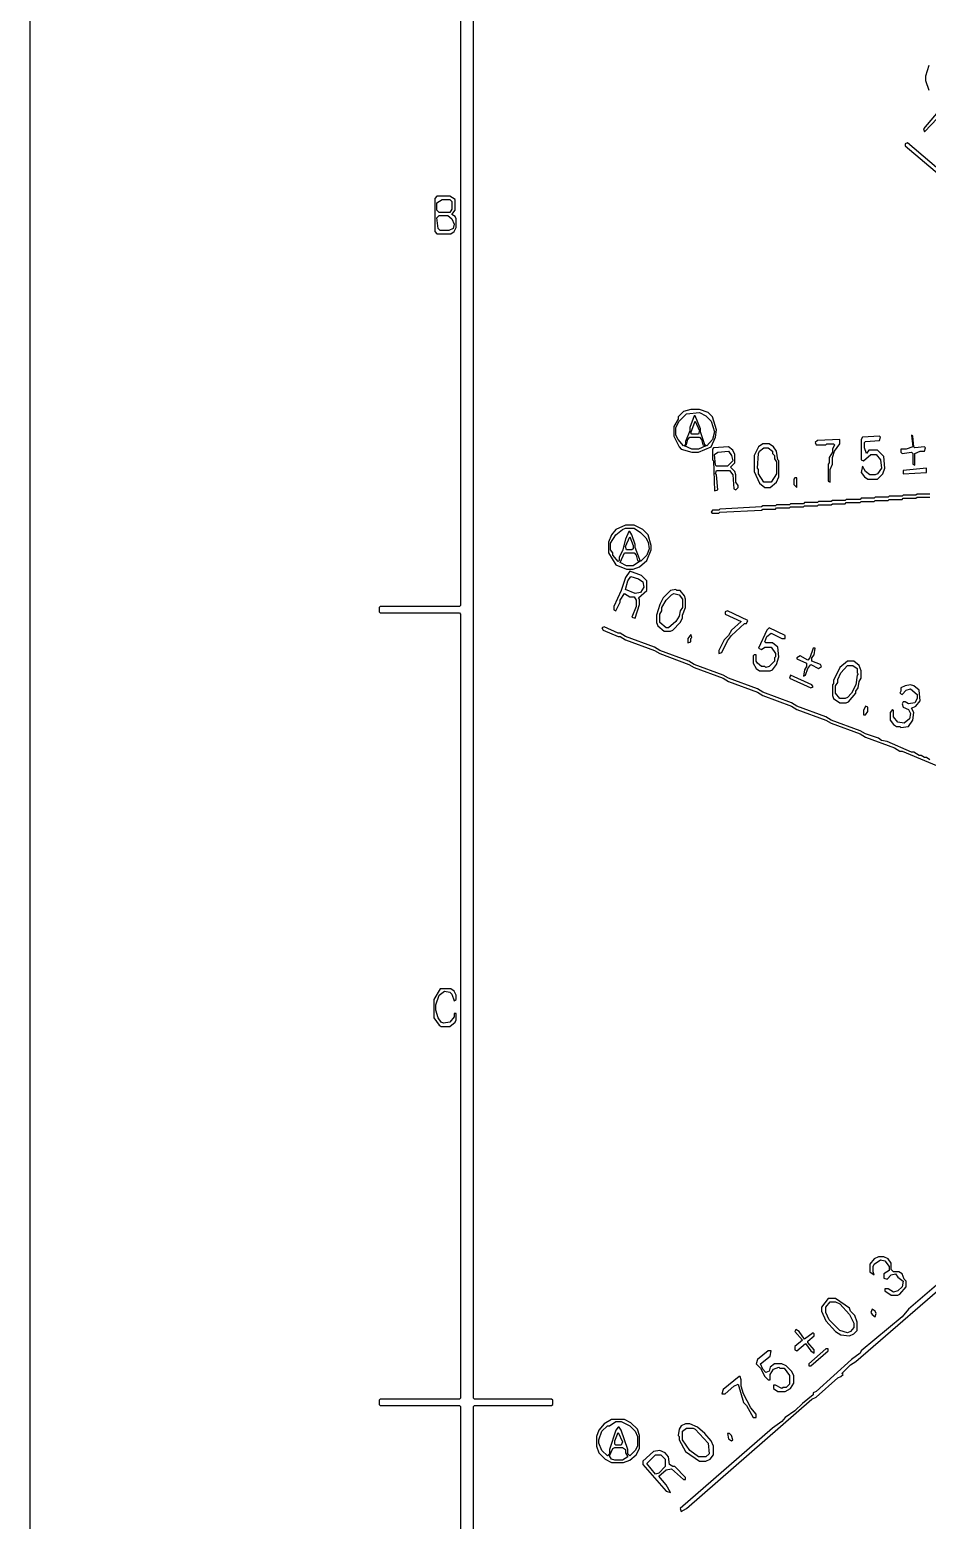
# Model space of a CAD drawing. Header units: millimetres. Extents: x 0 to 421, y 0 to 297.
# Drawn here: x 0 to 53.2, y 141.7 to 230 of the extents above; entities that cross this region are included whole.
import ezdxf

# ---------------------------------------------------------------- set-up
doc = ezdxf.new("R2010")
doc.units = ezdxf.units.MM
doc.layers.add('PAGE', color=8, linetype='Continuous')
doc.layers.add('PDF_TRACE', color=7, linetype='Continuous')

msp = doc.modelspace()

# ---------------------------------------------------------------- linework, layer by layer
at = {"layer": 'PAGE'}
msp.add_lwpolyline([(0, 0), (420.624, 0), (420.624, 296.672), (0, 296.672)], close=True, dxfattribs=at)
at = {"layer": 'PDF_TRACE'}
for points in [[(26.289, 8.001), (26.289, 148.4), (26.352, 148.463), (30.924, 148.463), (30.988, 148.527), (30.988, 148.781), (30.924, 148.844), (26.352, 148.844), (26.289, 148.908), (26.289, 289.179), (26.352, 289.243), (219.202, 289.243), (219.265, 289.179), (219.265, 284.544), (219.329, 284.48), (219.583, 284.48), (219.646, 284.544), (219.646, 289.179), (219.71, 289.243), (307.848, 289.243)], [(25.527, 242.443), (25.527, 195.898), (25.463, 195.834), (20.764, 195.834), (20.701, 195.771), (20.701, 195.517), (20.764, 195.453), (25.463, 195.453), (25.527, 195.39), (25.527, 148.908), (25.463, 148.844), (20.764, 148.844), (20.701, 148.781), (20.701, 148.527), (20.764, 148.463), (25.463, 148.463), (25.527, 148.4), (25.527, 101.854)], [(53.276, 227.902), (53.086, 227.267), (53.086, 227.013), (53.276, 226.441)], [(54.356, 225.806), (52.959, 224.155), (53.022, 223.965), (53.784, 224.79)], [(61.023, 215.646), (52.006, 223.33), (51.879, 223.266), (51.879, 223.139), (57.975, 217.996)], [(53.34, 202.502), (52.578, 202.502), (52.514, 202.438), (51.752, 202.438), (51.689, 202.375), (50.927, 202.375), (50.863, 202.311), (50.101, 202.311), (50.038, 202.248), (49.276, 202.248), (49.212, 202.184), (48.387, 202.184), (48.323, 202.121), (47.561, 202.121), (47.498, 202.057), (46.736, 202.057), (46.672, 201.994), (45.91, 201.994), (45.847, 201.93), (45.085, 201.93), (45.021, 201.867), (44.259, 201.867), (44.196, 201.803), (43.434, 201.803), (43.37, 201.74), (40.894, 201.613), (40.83, 201.549), (40.449, 201.549), (40.386, 201.422), (40.449, 201.359), (40.83, 201.359), (40.894, 201.422), (43.37, 201.549), (43.434, 201.613), (44.196, 201.613), (44.259, 201.676), (45.021, 201.676), (45.085, 201.74), (45.847, 201.74), (45.91, 201.803), (46.672, 201.803), (46.736, 201.867), (47.498, 201.867), (47.561, 201.93), (48.323, 201.93), (48.387, 201.994), (49.212, 201.994), (49.276, 202.057), (50.038, 202.057), (50.101, 202.121), (50.863, 202.121), (50.927, 202.184), (51.689, 202.184), (51.752, 202.248), (52.514, 202.248), (52.578, 202.311), (53.34, 202.311)], [(53.34, 186.754), (53.149, 186.881), (53.022, 186.881), (52.832, 187.008), (52.705, 187.008), (52.387, 187.198), (52.26, 187.198), (50.8, 187.833), (50.482, 187.897), (50.292, 188.024), (49.53, 188.278), (49.212, 188.468), (47.498, 189.103), (47.18, 189.294), (45.466, 189.929), (45.148, 190.119), (43.434, 190.754), (43.116, 190.945), (41.402, 191.58), (41.084, 191.77), (39.37, 192.405), (39.052, 192.596), (37.338, 193.231), (37.02, 193.421), (35.306, 194.056), (34.988, 194.247), (34.861, 194.247), (34.036, 194.628), (33.909, 194.564), (33.972, 194.437), (34.861, 194.056), (34.988, 194.056), (35.306, 193.866), (37.02, 193.231), (37.338, 193.04), (39.052, 192.405), (39.37, 192.215), (41.084, 191.58), (41.402, 191.389), (43.116, 190.754), (43.434, 190.564), (45.148, 189.929), (45.466, 189.738), (47.18, 189.103), (47.498, 188.913), (49.212, 188.278), (49.53, 188.087), (51.244, 187.452), (51.562, 187.262), (51.689, 187.262), (55.054, 185.865)], [(55.118, 156.782), (52.07, 154.178), (51.689, 153.734), (49.276, 151.702), (49.212, 151.575), (48.704, 151.194), (46.609, 149.289), (46.418, 149.225), (46.418, 149.098), (45.783, 148.59), (45.339, 148.146), (44.767, 147.765), (44.577, 147.511), (44.005, 147.13), (38.544, 142.367), (38.608, 142.177), (38.925, 142.367), (46.355, 148.844), (46.609, 148.971), (47.879, 150.114), (48.069, 150.178), (48.196, 150.305), (48.133, 150.368), (48.641, 150.876), (48.958, 151.067), (55.245, 156.528)]]:
    msp.add_lwpolyline(points, dxfattribs=at)
for points in [[(24.13, 220.155), (24.003, 220.028), (24.003, 218.059), (24.13, 217.932), (24.955, 217.932), (25.146, 218.059), (25.273, 218.313), (25.273, 218.821), (25.209, 218.948), (25.019, 219.075), (25.209, 219.329), (25.209, 219.964), (24.892, 220.155)], [(24.13, 219.774), (24.447, 219.964), (24.892, 219.964), (25.019, 219.837), (25.019, 219.393), (24.892, 219.202), (24.257, 219.202), (24.13, 219.329)], [(24.13, 218.885), (24.257, 219.012), (24.765, 219.012), (25.019, 218.821), (25.146, 218.504), (25.082, 218.25), (24.828, 218.123), (24.32, 218.123), (24.193, 218.25)], [(39.179, 207.518), (38.735, 207.391), (38.417, 207.074), (38.417, 206.947), (38.163, 206.502), (38.163, 205.931), (38.481, 205.296), (38.608, 205.169), (39.243, 204.978), (39.624, 204.978), (40.386, 205.296), (40.64, 205.867), (40.703, 206.312), (40.449, 207.074), (40.195, 207.328), (39.687, 207.518)], [(38.925, 207.264), (39.687, 207.328), (40.068, 207.137), (40.386, 206.82), (40.576, 206.185), (40.449, 205.74), (40.132, 205.359), (40.005, 205.423), (39.751, 206.185), (39.751, 206.375), (39.433, 207.137), (39.37, 207.137), (39.116, 206.439), (39.116, 206.248), (38.862, 205.613), (38.862, 205.423), (38.735, 205.359), (38.417, 205.74), (38.29, 205.994), (38.29, 206.439), (38.481, 206.82)], [(39.433, 206.82), (39.687, 206.248), (39.624, 206.058), (39.243, 206.058), (39.179, 206.121)], [(38.798, 205.359), (38.925, 205.423), (38.989, 205.74), (39.116, 205.867), (39.687, 205.867), (39.814, 205.74), (39.878, 205.423), (40.068, 205.359), (39.624, 205.169), (39.243, 205.169)], [(49.339, 205.867), (49.276, 205.74), (49.276, 204.534), (49.403, 204.47), (49.847, 204.851), (50.165, 204.851), (50.419, 204.534), (50.482, 204.026), (50.228, 203.708), (50.101, 203.645), (49.784, 203.645), (49.53, 203.835), (49.339, 204.153), (49.276, 203.772), (49.466, 203.518), (49.657, 203.391), (50.228, 203.391), (50.546, 203.708), (50.673, 204.026), (50.609, 204.724), (50.228, 205.105), (49.72, 205.105), (49.593, 204.915), (49.466, 205.232), (49.466, 205.55), (49.53, 205.613), (50.355, 205.677), (50.419, 205.867), (50.355, 205.931)], [(52.26, 205.994), (52.324, 205.296), (51.943, 205.169), (51.625, 205.169), (51.625, 204.978), (51.689, 204.915), (52.26, 204.978), (52.324, 204.915), (52.324, 204.28), (52.451, 204.216), (52.451, 204.915), (52.768, 205.042), (53.022, 205.042), (53.086, 205.232), (53.022, 205.296), (52.451, 205.232), (52.387, 205.296), (52.324, 205.931)], [(40.513, 205.232), (40.449, 205.169), (40.449, 204.534), (40.513, 204.47), (40.576, 202.692), (40.767, 202.756), (40.703, 203.645), (40.64, 203.708), (40.703, 203.899), (41.465, 203.899), (41.656, 203.645), (41.719, 202.819), (41.846, 202.756), (41.973, 202.883), (41.973, 203.01), (41.846, 203.2), (41.846, 203.645), (41.783, 203.835), (41.529, 204.089), (41.783, 204.343), (41.783, 204.851), (41.656, 205.105), (41.402, 205.296)], [(41.402, 205.042), (41.592, 204.788), (41.656, 204.47), (41.338, 204.153), (40.703, 204.153), (40.64, 204.216), (40.576, 204.851), (40.767, 204.978)], [(43.434, 205.486), (43.18, 205.296), (42.926, 204.788), (42.926, 203.835), (43.243, 203.137), (43.561, 202.883), (43.878, 202.883), (44.259, 203.2), (44.386, 203.518), (44.386, 204.47), (44.323, 204.534), (44.259, 205.042), (44.069, 205.296), (43.815, 205.486)], [(43.497, 205.232), (43.751, 205.232), (44.005, 205.042), (44.005, 204.915), (44.132, 204.788), (44.132, 204.597), (44.259, 204.407), (44.259, 203.708), (43.942, 203.2), (43.497, 203.2), (43.18, 203.708), (43.18, 203.962), (43.116, 204.026), (43.18, 204.915), (43.243, 205.042)], [(48.006, 205.74), (46.672, 205.677), (46.545, 205.55), (46.609, 205.423), (47.18, 205.423), (47.244, 205.486), (47.625, 205.486), (47.688, 205.423), (47.561, 205.169), (47.561, 204.978), (47.371, 204.661), (47.371, 204.343), (47.307, 204.28), (47.307, 203.264), (47.434, 203.2), (47.434, 203.962), (47.561, 204.28), (47.561, 204.661), (47.688, 205.042), (48.006, 205.486)], [(45.339, 203.454), (45.275, 203.391), (45.275, 203.073), (45.466, 202.883), (45.466, 203.454)], [(53.149, 204.026), (51.752, 203.899), (51.752, 203.708), (53.149, 203.772)], [(35.306, 200.66), (34.734, 200.406), (34.48, 200.089), (34.29, 199.644), (34.29, 199.009), (34.734, 198.311), (35.369, 198.057), (35.75, 198.057), (36.131, 198.184), (36.576, 198.565), (36.83, 199.2), (36.83, 199.454), (36.639, 200.089), (36.322, 200.406), (35.814, 200.66)], [(35.115, 200.406), (35.306, 200.47), (35.814, 200.47), (36.195, 200.216), (36.512, 199.898), (36.639, 199.644), (36.703, 199.263), (36.576, 198.882), (36.195, 198.501), (35.877, 199.327), (35.877, 199.517), (35.687, 200.089), (35.56, 200.279), (35.496, 200.279), (35.306, 199.835), (35.115, 199.136), (34.925, 198.755), (34.925, 198.565), (34.861, 198.501), (34.544, 198.882), (34.544, 199.009), (34.417, 199.2), (34.417, 199.581), (34.734, 200.089)], [(35.56, 199.962), (35.75, 199.454), (35.75, 199.263), (35.687, 199.2), (35.369, 199.2), (35.306, 199.39)], [(34.988, 198.438), (35.242, 199.009), (35.814, 199.009), (35.941, 198.882), (36.004, 198.565), (36.131, 198.501), (35.75, 198.247), (35.369, 198.247)], [(35.56, 197.93), (35.306, 197.549), (35.052, 196.787), (34.607, 195.834), (34.607, 195.644), (34.734, 195.58), (34.988, 196.088), (34.988, 196.215), (35.242, 196.596), (35.56, 196.406), (35.814, 196.406), (35.941, 196.215), (35.941, 195.834), (35.687, 195.199), (35.877, 195.136), (36.131, 195.961), (36.131, 196.279), (36.068, 196.342), (36.576, 196.787), (36.576, 197.358), (36.258, 197.676)], [(35.623, 197.612), (36.068, 197.485), (36.322, 197.295), (36.385, 196.977), (36.195, 196.66), (35.877, 196.596), (35.306, 196.85), (35.433, 197.358)], [(38.544, 196.787), (38.354, 196.787), (38.29, 196.85), (37.973, 196.787), (37.528, 196.342), (37.338, 195.961), (37.147, 195.326), (37.147, 194.882), (37.211, 194.691), (37.592, 194.374), (37.973, 194.374), (38.1, 194.437), (38.544, 194.882), (38.671, 195.136), (38.671, 195.326), (38.862, 195.771), (38.862, 196.279), (38.798, 196.469)], [(38.481, 196.533), (38.671, 196.279), (38.671, 195.771), (38.544, 195.58), (38.481, 195.263), (38.29, 194.945), (37.846, 194.564), (37.719, 194.564), (37.338, 194.882), (37.338, 195.39), (37.465, 195.58), (37.465, 195.771), (37.719, 196.215), (38.036, 196.533), (38.163, 196.596)], [(42.545, 195.009), (41.338, 195.58), (41.211, 195.517), (41.211, 195.39), (42.164, 194.945), (41.592, 194.437), (41.402, 194.12), (41.148, 193.866), (40.83, 193.231), (40.83, 193.04), (41.021, 193.104), (41.338, 193.802), (41.592, 194.12), (42.354, 194.818), (42.481, 194.818)], [(43.815, 194.564), (43.688, 194.437), (43.18, 193.358), (43.37, 193.294), (43.561, 193.421), (43.942, 193.421), (44.196, 193.04), (44.196, 192.85), (44.132, 192.786), (44.132, 192.596), (43.815, 192.278), (43.624, 192.215), (43.561, 192.278), (43.37, 192.278), (43.116, 192.469), (43.053, 192.596), (43.053, 192.977), (42.926, 192.977), (42.862, 192.913), (42.862, 192.469), (43.053, 192.151), (43.243, 192.024), (43.878, 192.024), (44.005, 192.088), (44.259, 192.405), (44.386, 192.85), (44.323, 193.421), (44.005, 193.675), (43.624, 193.675), (43.561, 193.739), (43.688, 194.056), (43.942, 194.247), (44.577, 193.929), (44.767, 193.929), (44.767, 194.12)], [(39.179, 194.183), (38.989, 193.929), (38.989, 193.675), (39.179, 193.739), (39.179, 193.929), (39.243, 193.993)], [(46.545, 193.358), (46.418, 193.358), (46.228, 192.786), (46.101, 192.659), (45.656, 192.913), (45.466, 192.786), (45.466, 192.723), (46.037, 192.469), (46.037, 192.278), (45.91, 192.088), (45.847, 191.707), (45.974, 191.77), (46.101, 192.151), (46.291, 192.405), (46.736, 192.151), (46.926, 192.278), (46.863, 192.405), (46.355, 192.596), (46.355, 192.786), (46.482, 192.977)], [(45.021, 191.58), (46.291, 191.008), (46.418, 191.072), (46.355, 191.199), (45.085, 191.77)], [(48.831, 192.596), (48.45, 192.596), (48.006, 192.215), (47.625, 191.453), (47.625, 191.262), (47.561, 191.199), (47.561, 190.564), (47.625, 190.373), (48.006, 190.119), (48.387, 190.119), (48.514, 190.183), (48.958, 190.691), (48.958, 190.818), (49.085, 191.008), (49.149, 191.389), (49.276, 191.58), (49.276, 192.024), (49.149, 192.342)], [(48.768, 192.342), (49.022, 192.151), (49.022, 191.897), (49.085, 191.834), (49.022, 191.77), (48.958, 191.199), (48.704, 190.691), (48.45, 190.437), (48.323, 190.373), (48.006, 190.373), (47.752, 190.691), (47.752, 191.135), (47.879, 191.326), (47.879, 191.516), (48.069, 191.897), (48.45, 192.342)], [(52.387, 191.135), (52.197, 191.199), (51.879, 191.135), (51.625, 191.008), (51.625, 190.818), (51.562, 190.691), (51.689, 190.627), (51.943, 190.881), (52.197, 190.945), (52.578, 190.627), (52.578, 190.373), (52.451, 190.119), (52.07, 190.056), (51.879, 190.183), (51.752, 190.183), (51.689, 190.056), (51.752, 189.865), (52.07, 189.738), (52.197, 189.484), (52.133, 189.167), (51.816, 188.913), (51.435, 188.976), (51.181, 189.294), (51.181, 189.675), (51.117, 189.738), (50.99, 189.548), (50.99, 189.103), (51.181, 188.849), (51.371, 188.722), (51.562, 188.722), (51.625, 188.659), (52.07, 188.722), (52.324, 189.103), (52.387, 189.548), (52.26, 189.802), (52.514, 189.929), (52.768, 190.246), (52.705, 190.881)], [(49.53, 189.929), (49.403, 189.675), (49.403, 189.421), (49.53, 189.421), (49.657, 189.611), (49.657, 189.865)], [(24.32, 173.165), (23.939, 172.53), (23.939, 171.45), (24.257, 171.006), (24.384, 170.942), (24.892, 170.942), (25.209, 171.196), (25.273, 171.323), (25.273, 171.704), (25.146, 171.704), (25.146, 171.514), (24.892, 171.196), (24.511, 171.133), (24.384, 171.196), (24.193, 171.45), (24.066, 171.895), (24.066, 172.212), (24.257, 172.784), (24.574, 173.038), (24.892, 172.974), (25.019, 172.847), (25.146, 172.466), (25.273, 172.53), (25.273, 172.784), (25.146, 173.038), (24.955, 173.165)], [(50.038, 157.163), (49.784, 156.845), (49.784, 156.401), (50.038, 156.21), (49.974, 156.401), (49.974, 156.718), (50.038, 156.845), (50.419, 157.099), (50.673, 157.036), (50.927, 156.718), (50.927, 156.464), (50.609, 156.274), (50.609, 156.02), (50.8, 155.956), (51.054, 156.21), (51.308, 156.274), (51.435, 156.083), (51.752, 155.829), (51.689, 155.512), (51.435, 155.258), (51.181, 155.194), (50.863, 155.385), (50.673, 155.385), (50.673, 155.258), (51.054, 155.004), (51.435, 155.004), (51.562, 155.067), (51.943, 155.512), (51.943, 155.829), (51.816, 155.956), (51.689, 156.274), (51.498, 156.401), (51.181, 156.401), (51.054, 156.528), (51.054, 156.909), (50.863, 157.163), (50.609, 157.29), (50.292, 157.29)], [(47.307, 154.813), (46.926, 154.305), (46.926, 154.051), (47.18, 153.48), (47.752, 152.845), (48.069, 152.654), (48.577, 152.591), (48.831, 152.718), (49.022, 152.908), (49.022, 153.416), (48.895, 153.797), (48.641, 154.051), (48.577, 154.242), (47.752, 154.813)], [(47.434, 154.623), (47.752, 154.623), (48.006, 154.496), (48.577, 153.861), (48.831, 153.353), (48.831, 153.099), (48.641, 152.845), (48.45, 152.781), (48.006, 152.908), (47.371, 153.543), (47.18, 153.988), (47.18, 154.305)], [(49.911, 154.178), (49.847, 153.988), (49.911, 153.861), (50.101, 153.734), (50.165, 153.924), (50.101, 154.051)], [(45.402, 152.972), (45.339, 152.845), (45.783, 152.337), (45.339, 151.956), (45.339, 151.765), (45.466, 151.702), (45.974, 152.146), (46.291, 151.702), (46.482, 151.575), (46.482, 151.765), (46.101, 152.21), (46.101, 152.273), (46.482, 152.591), (46.482, 152.718), (46.418, 152.781), (45.91, 152.4), (45.593, 152.845)], [(43.751, 151.702), (43.116, 151.194), (43.053, 150.94), (43.307, 150.686), (43.561, 150.178), (43.751, 149.987), (43.878, 149.987), (43.878, 150.305), (44.069, 150.622), (44.386, 150.749), (44.45, 150.686), (44.704, 150.686), (45.021, 150.241), (45.021, 149.733), (44.831, 149.543), (44.64, 149.543), (44.577, 149.479), (44.196, 149.67), (44.069, 149.67), (44.069, 149.479), (44.323, 149.289), (44.767, 149.289), (45.085, 149.479), (45.275, 149.797), (45.275, 150.241), (45.148, 150.495), (44.831, 150.813), (44.577, 150.94), (44.132, 150.94), (43.878, 150.749), (43.815, 150.495), (43.624, 150.432), (43.434, 150.622), (43.307, 150.94), (43.878, 151.384), (43.942, 151.702)], [(47.307, 151.829), (47.18, 151.829), (46.164, 150.94), (46.164, 150.813), (46.291, 150.813), (47.307, 151.702)], [(42.037, 150.178), (41.084, 149.416), (41.021, 149.162), (41.211, 149.162), (41.719, 149.606), (41.973, 149.733), (42.291, 148.654), (42.481, 148.463), (42.862, 147.765), (43.053, 147.765), (43.053, 147.955), (42.735, 148.336), (42.291, 149.162), (42.164, 149.606), (42.164, 149.987), (42.1, 150.178)], [(34.48, 147.638), (34.036, 147.384), (33.718, 147.003), (33.591, 146.622), (33.591, 146.05), (33.718, 145.669), (34.099, 145.288), (34.48, 145.098), (35.179, 145.098), (35.56, 145.225), (35.941, 145.542), (36.131, 145.923), (36.131, 146.685), (36.004, 147.066), (35.623, 147.447), (35.242, 147.638)], [(34.226, 147.257), (34.353, 147.257), (34.734, 147.511), (35.052, 147.511), (35.56, 147.257), (35.877, 146.939), (36.004, 146.622), (36.004, 146.05), (35.877, 145.796), (35.56, 145.479), (35.433, 145.606), (35.433, 145.86), (35.052, 147.003), (34.925, 147.193), (34.861, 147.193), (34.734, 147.003), (34.353, 145.86), (34.353, 145.606), (34.226, 145.479), (33.909, 145.796), (33.718, 146.241), (33.718, 146.431), (33.909, 146.939)], [(34.861, 146.876), (35.115, 146.304), (35.052, 146.114), (34.734, 146.114), (34.671, 146.177), (34.671, 146.368)], [(38.608, 147.257), (38.481, 147.066), (38.417, 146.685), (38.481, 146.622), (38.481, 146.431), (38.862, 145.733), (39.687, 145.161), (40.068, 145.161), (40.322, 145.288), (40.513, 145.542), (40.513, 146.05), (40.386, 146.368), (40.005, 146.812), (39.56, 147.193), (39.116, 147.384), (38.862, 147.384)], [(38.925, 147.13), (39.306, 147.13), (39.433, 147.066), (40.195, 146.241), (40.259, 145.606), (40.068, 145.415), (39.624, 145.415), (39.116, 145.796), (38.671, 146.431), (38.671, 146.939)], [(41.338, 146.812), (41.402, 146.495), (41.592, 146.368), (41.656, 146.431), (41.592, 146.685), (41.465, 146.812)], [(34.353, 145.479), (34.544, 145.923), (34.671, 145.987), (35.115, 145.987), (35.306, 145.86), (35.306, 145.669), (35.433, 145.415), (35.115, 145.225), (34.671, 145.225), (34.48, 145.288)], [(36.957, 145.733), (36.322, 145.161), (36.322, 144.971), (37.719, 143.383), (37.973, 143.32), (37.719, 143.764), (37.274, 144.272), (37.719, 144.653), (38.036, 144.717), (38.735, 144.082), (38.862, 144.082), (38.862, 144.209), (38.227, 144.844), (38.1, 144.844), (37.909, 144.971), (37.846, 145.415), (37.655, 145.669), (37.338, 145.796)], [(37.401, 145.542), (37.655, 145.288), (37.655, 144.844), (37.274, 144.463), (37.084, 144.399), (36.576, 145.034), (37.084, 145.542)]]:
    msp.add_lwpolyline(points, close=True, dxfattribs=at)

doc.saveas('drawing.dxf')
